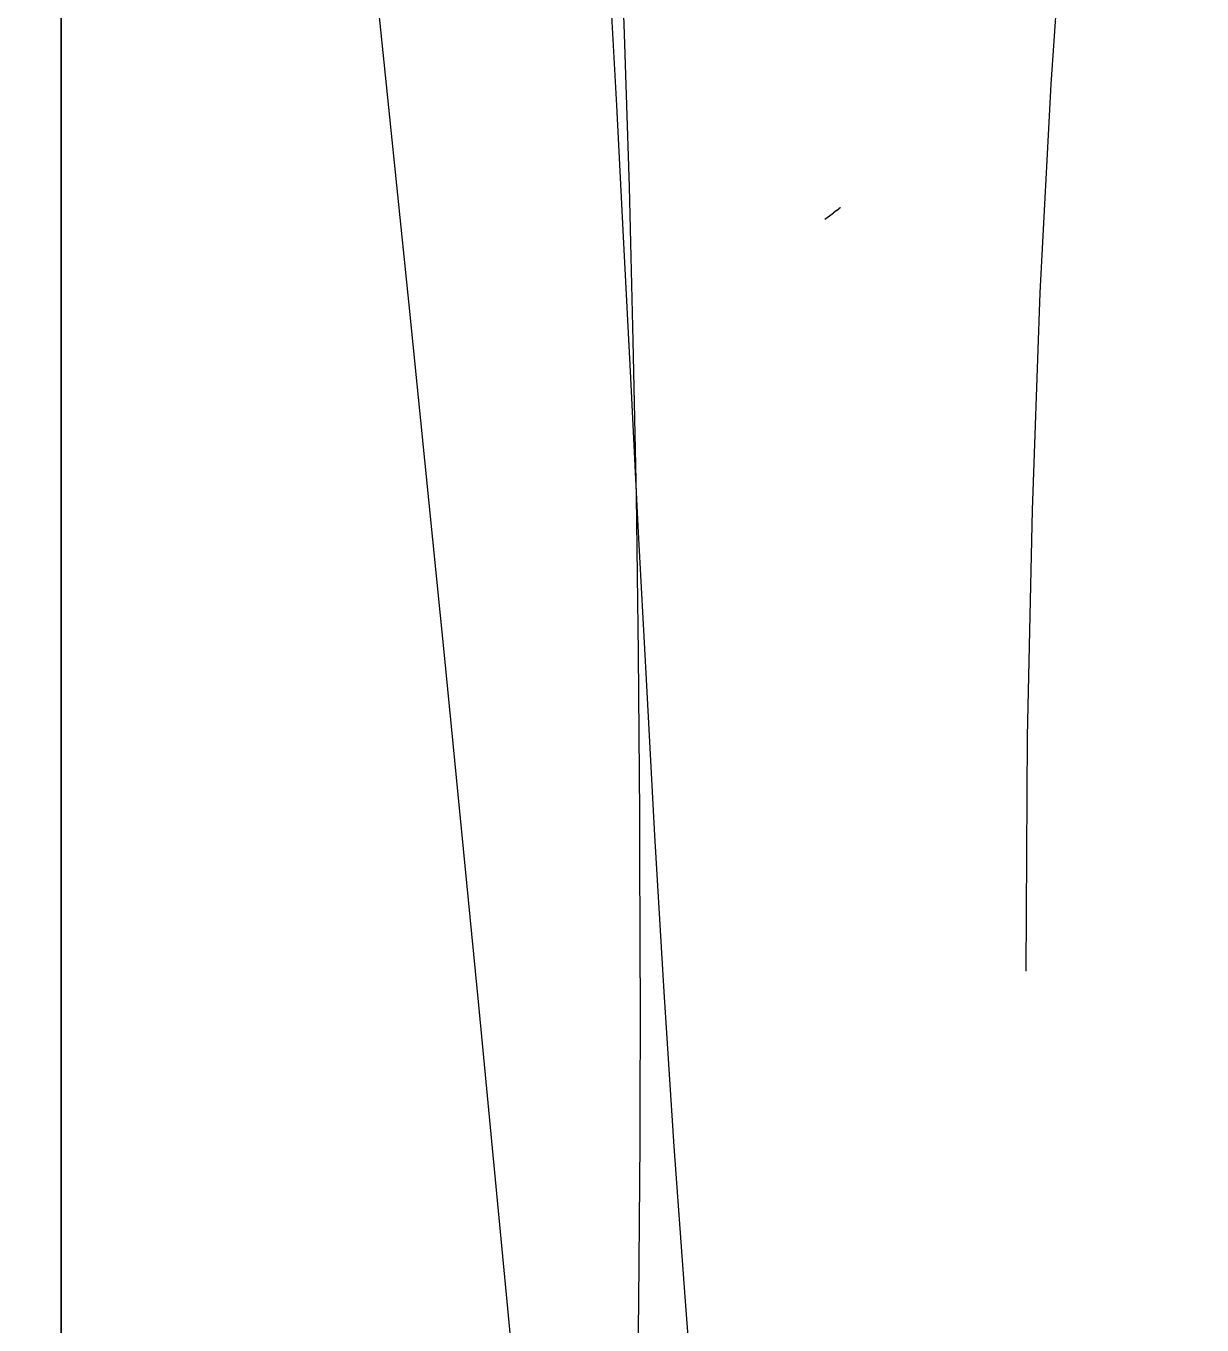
# Model space of a CAD drawing. Extents: x 11992 to 29481, y -6727 to 6811.
# Drawn here: x 24578.6 to 24652.6, y 3004.2 to 3085.9 of the extents above; entities that cross this region are included whole.
import ezdxf

# ---------------------------------------------------------------- set-up
doc = ezdxf.new("R2010")
doc.units = 0
doc.header["$MEASUREMENT"] = 0
doc.layers.get('0').update_dxf_attribs({"color": 8, "linetype": 'CONTINUOUS'})
doc.layers.add('zoylight 5回路', color=4, linetype='CONTINUOUS')

msp = doc.modelspace()

# ---------------------------------------------------------------- linework, layer by layer
for p, q in [((24616.248, 3085.456, -1636.428), (24615.878, 3095.093, -1636.428)), ((24643.123, 3082.283, -2436.428), (24644.012, 3094.87, -2436.428)), ((24615.332, 3088.453, -2436.428), (24615.742, 3080.939, -2436.428)), ((24580.771, 3085.334, -1506.049), (24580.771, 3086.967, -1506.074)), ((24580.771, 3086.815, -1980.066), (24580.771, 3083.133, -1987.438)), ((24580.771, 3085.501, -1526.943), (24580.771, 3086.405, -1526.651)), ((24580.771, 3086.398, -1515.87), (24580.771, 3085.474, -1516.022)), ((24580.771, 3086.397, -1526.658), (24580.771, 3085.494, -1526.951)), ((24580.771, 3084.598, -1527.242), (24580.771, 3085.501, -1526.943)), ((24580.771, 3085.494, -1526.951), (24580.771, 3084.591, -1527.249)), ((24580.771, 3085.474, -1516.022), (24580.771, 3084.549, -1516.18)), ((24580.771, 3083.701, -1506.034), (24580.771, 3085.334, -1506.049)), ((24616.556, 3075.817, -1636.428), (24616.248, 3085.456, -1636.428)), ((24580.771, 3083.695, -1527.547), (24580.771, 3084.598, -1527.242)), ((24580.771, 3084.591, -1527.249), (24580.771, 3083.688, -1527.555)), ((24580.771, 3084.549, -1516.18), (24580.771, 3083.623, -1516.344)), ((24580.771, 3082.067, -1506.028), (24580.771, 3083.701, -1506.034)), ((24580.771, 3082.793, -1527.858), (24580.771, 3083.695, -1527.547)), ((24580.771, 3083.688, -1527.555), (24580.771, 3082.785, -1527.866)), ((24580.771, 3083.623, -1516.344), (24580.771, 3082.696, -1516.513)), ((24580.771, 3083.133, -1987.438), (24580.771, 3079.505, -1994.832)), ((24580.771, 3081.89, -1528.176), (24580.771, 3082.793, -1527.858)), ((24580.771, 3082.785, -1527.866), (24580.771, 3081.882, -1528.183)), ((24580.771, 3082.696, -1516.513), (24580.771, 3081.767, -1516.687)), ((24580.771, 3080.434, -1506.032), (24580.771, 3082.067, -1506.028)), ((24580.771, 3080.987, -1528.5), (24580.771, 3081.89, -1528.176)), ((24580.771, 3081.882, -1528.183), (24580.771, 3080.98, -1528.508)), ((24580.771, 3081.767, -1516.687), (24580.771, 3080.838, -1516.868)), ((24642.432, 3069.146, -2436.428), (24643.123, 3082.283, -2436.428)), ((24580.771, 3080.085, -1528.831), (24580.771, 3080.987, -1528.5)), ((24580.771, 3080.98, -1528.508), (24580.771, 3080.078, -1528.838)), ((24615.742, 3080.939, -2436.428), (24616.169, 3072.672, -2436.428)), ((24580.771, 3080.838, -1516.868), (24580.771, 3079.907, -1517.053)), ((24580.771, 3078.801, -1506.047), (24580.771, 3080.434, -1506.032)), ((24580.771, 3079.183, -1529.167), (24580.771, 3080.085, -1528.831)), ((24580.771, 3080.078, -1528.838), (24580.771, 3079.176, -1529.175)), ((24580.771, 3079.907, -1517.053), (24580.771, 3078.976, -1517.245)), ((24580.771, 3079.505, -1994.832), (24580.771, 3075.923, -2002.242)), ((24580.771, 3078.282, -1529.511), (24580.771, 3079.183, -1529.167)), ((24580.771, 3079.176, -1529.175), (24580.771, 3078.275, -1529.519)), ((24580.771, 3078.976, -1517.245), (24580.771, 3078.044, -1517.442)), ((24580.771, 3077.168, -1506.072), (24580.771, 3078.801, -1506.047)), ((24580.771, 3077.381, -1529.86), (24580.771, 3078.282, -1529.511)), ((24580.771, 3078.275, -1529.519), (24580.771, 3077.374, -1529.868)), ((24580.771, 3078.044, -1517.442), (24580.771, 3077.112, -1517.644)), ((24580.771, 3076.481, -1530.216), (24580.771, 3077.381, -1529.86)), ((24580.771, 3077.374, -1529.868), (24580.771, 3076.474, -1530.225)), ((24580.771, 3075.536, -1506.107), (24580.771, 3077.168, -1506.072)), ((24580.771, 3077.112, -1517.644), (24580.771, 3076.179, -1517.853)), ((24580.771, 3075.581, -1530.579), (24580.771, 3076.481, -1530.216)), ((24580.771, 3076.474, -1530.225), (24580.771, 3075.574, -1530.587)), ((24580.771, 3076.179, -1517.853), (24580.771, 3075.245, -1518.066)), ((24580.771, 3075.923, -2002.242), (24580.771, 3072.378, -2009.662)), ((24580.771, 3074.683, -1530.948), (24580.771, 3075.581, -1530.579)), ((24580.771, 3075.574, -1530.587), (24580.771, 3074.675, -1530.956)), ((24580.771, 3073.905, -1506.153), (24580.771, 3075.536, -1506.107)), ((24580.771, 3075.245, -1518.066), (24580.771, 3074.31, -1518.286)), ((24616.806, 3066.13, -1636.428), (24616.556, 3075.817, -1636.428)), ((24580.771, 3073.785, -1531.323), (24580.771, 3074.683, -1530.948)), ((24580.771, 3074.675, -1530.956), (24580.771, 3073.777, -1531.331)), ((24629.61, 3074.327, -2434.303), (24629.747, 3074.43, -2434.595)), ((24629.83, 3074.491, -2434.97), (24629.747, 3074.43, -2434.595)), ((24629.858, 3074.511, -2435.428), (24629.83, 3074.491, -2434.97)), ((24629.858, 3074.511, -2436.428), (24629.858, 3074.511, -2435.428)), ((24580.771, 3074.31, -1518.286), (24580.771, 3073.375, -1518.511)), ((24580.771, 3074.259, -2428.528), (24580.771, 3074.254, -2428.417)), ((24580.771, 3027.588, -2436.329), (24580.771, 3074.254, -2436.329)), ((24580.771, 3074.254, -2436.329), (24580.771, 3027.588, -2436.329)), ((24580.771, 3027.588, -2428.529), (24580.771, 3074.254, -2428.529)), ((24580.771, 3074.254, -2428.529), (24580.771, 3027.588, -2428.529)), ((24580.771, 3074.254, -2436.329), (24580.771, 3074.254, -2428.529)), ((24580.771, 3074.25, -2428.342), (24580.771, 3074.201, -2428.045)), ((24580.771, 3074.08, -2436.527), (24580.771, 3074.054, -2436.529)), ((24580.771, 3074.054, -2436.529), (24580.771, 2514.462, -2436.529)), ((24580.771, 3072.274, -1506.21), (24580.771, 3073.905, -1506.153)), ((24580.771, 3072.888, -1531.704), (24580.771, 3073.785, -1531.323)), ((24580.771, 3073.777, -1531.331), (24580.771, 3072.88, -1531.713)), ((24580.773, 3074.254, -2436.354), (24580.773, 3074.255, -2436.329)), ((24580.773, 3074.25, -2436.378), (24580.773, 3074.254, -2436.354)), ((24580.773, 3074.254, -2428.529), (24580.773, 3074.237, -2428.258)), ((24580.773, 3074.242, -2436.401), (24580.773, 3074.25, -2436.378)), ((24580.773, 3074.232, -2436.423), (24580.773, 3074.242, -2436.401)), ((24580.773, 3074.237, -2428.258), (24580.773, 3074.185, -2427.999)), ((24580.773, 3074.22, -2436.443), (24580.773, 3074.232, -2436.423)), ((24580.773, 3074.206, -2436.462), (24580.773, 3074.22, -2436.443)), ((24580.773, 3074.189, -2436.478), (24580.773, 3074.206, -2436.462)), ((24580.773, 3074.199, -2428.037), (24580.773, 3074.16, -2427.901)), ((24580.773, 3074.17, -2436.493), (24580.773, 3074.189, -2436.478)), ((24580.773, 3074.185, -2427.999), (24580.773, 3074.101, -2427.753)), ((24580.773, 3074.15, -2436.505), (24580.773, 3074.17, -2436.493)), ((24580.773, 3074.16, -2427.901), (24580.773, 3074.113, -2427.772)), ((24580.773, 3074.128, -2436.515), (24580.773, 3074.15, -2436.505)), ((24580.773, 3074.105, -2436.523), (24580.773, 3074.128, -2436.515)), ((24580.773, 3074.113, -2427.772), (24580.773, 3074.06, -2427.647)), ((24580.773, 3074.08, -2436.527), (24580.773, 3074.105, -2436.523)), ((24580.773, 3074.101, -2427.753), (24580.773, 3073.987, -2427.523)), ((24580.773, 3074.06, -2427.647), (24580.773, 3073.998, -2427.529)), ((24580.773, 3073.998, -2427.529), (24580.773, 3073.929, -2427.416)), ((24580.773, 3073.987, -2427.523), (24580.773, 3073.845, -2427.31)), ((24580.773, 3073.929, -2427.416), (24580.773, 3073.853, -2427.309)), ((24580.773, 3073.853, -2427.309), (24580.773, 3073.769, -2427.207)), ((24580.773, 3073.845, -2427.31), (24580.773, 3073.678, -2427.118)), ((24580.773, 3073.769, -2427.207), (24580.773, 3073.678, -2427.111)), ((24580.773, 3073.678, -2427.111), (24580.773, 3073.579, -2427.021)), ((24580.773, 3073.678, -2427.118), (24580.773, 3073.488, -2426.949)), ((24580.773, 3073.579, -2427.021), (24580.773, 3073.473, -2426.937)), ((24628.866, 3073.776, -2433.928), (24629.169, 3074.001, -2433.97)), ((24629.169, 3074.001, -2433.97), (24629.417, 3074.184, -2434.095)), ((24629.61, 3074.327, -2434.303), (24629.417, 3074.184, -2434.095)), ((24580.771, 3073.375, -1518.511), (24580.771, 3072.439, -1518.742)), ((24580.771, 3073.238, -2426.784), (24580.771, 3073.002, -2426.671)), ((24580.771, 3072.994, -2426.668), (24580.771, 3072.756, -2426.591)), ((24580.771, 3071.992, -1532.092), (24580.771, 3072.888, -1531.704)), ((24580.771, 3072.88, -1531.713), (24580.771, 3071.984, -1532.101)), ((24580.771, 3072.742, -2426.588), (24580.771, 3072.509, -2426.545)), ((24580.773, 3073.488, -2426.949), (24580.773, 3073.277, -2426.805)), ((24580.773, 3073.473, -2426.937), (24580.773, 3073.36, -2426.858)), ((24580.773, 3073.36, -2426.858), (24580.773, 3073.24, -2426.786)), ((24580.773, 3073.277, -2426.805), (24580.773, 3073.047, -2426.689)), ((24580.773, 3073.047, -2426.689), (24580.773, 3072.802, -2426.602)), ((24580.773, 3072.802, -2426.602), (24580.773, 3072.543, -2426.548)), ((24580.771, 3072.496, -2426.543), (24580.771, 3072.261, -2426.529)), ((24580.771, 3072.439, -1518.742), (24580.771, 3071.502, -1518.979)), ((24580.771, 3072.378, -2009.662), (24580.771, 3068.853, -2017.105)), ((24580.771, 3070.644, -1506.277), (24580.771, 3072.274, -1506.21)), ((24580.771, 3072.261, -2426.529), (24580.771, 3070.06, -2426.529)), ((24580.771, 3054.741, -2426.45), (24580.771, 3072.255, -2426.529)), ((24580.771, 3025.923, -2426.529), (24580.771, 3072.255, -2426.529)), ((24580.771, 3072.255, -2426.529), (24580.771, 3025.923, -2426.529)), ((24580.771, 3070.203, -1532.887), (24580.771, 3071.992, -1532.092)), ((24580.771, 3071.984, -1532.101), (24580.771, 3070.195, -1532.896)), ((24580.773, 3072.543, -2426.548), (24580.773, 3072.273, -2426.529)), ((24580.773, 3072.266, -2426.529), (24580.773, 3072.265, -2426.529)), ((24616.169, 3072.672, -2436.428), (24616.62, 3063.798, -2436.428)), ((24580.771, 3071.502, -1518.979), (24580.771, 3070.565, -1519.221)), ((24580.771, 3069.9, -1506.312), (24580.771, 3070.644, -1506.277)), ((24580.771, 3070.565, -1519.221), (24580.771, 3069.628, -1519.469)), ((24580.771, 3068.418, -1533.707), (24580.771, 3070.203, -1532.887)), ((24580.771, 3070.195, -1532.896), (24580.771, 3068.412, -1533.716)), ((24580.771, 3069.156, -1506.349), (24580.771, 3069.9, -1506.312)), ((24580.771, 3069.628, -1519.469), (24580.771, 3068.69, -1519.723)), ((24580.771, 3068.412, -1506.388), (24580.771, 3069.156, -1506.349)), ((24580.771, 3068.853, -2017.105), (24580.771, 3065.345, -2024.558)), ((24580.771, 3068.69, -1519.723), (24580.771, 3067.752, -1519.982)), ((24641.938, 3055.459, -2436.428), (24642.432, 3069.146, -2436.428)), ((24580.771, 3066.639, -1534.552), (24580.771, 3068.418, -1533.707)), ((24580.771, 3067.668, -1506.43), (24580.771, 3068.412, -1506.388)), ((24580.771, 3068.412, -1533.716), (24580.771, 3066.633, -1534.562)), ((24580.771, 3067.752, -1519.982), (24580.771, 3066.813, -1520.248)), ((24580.771, 3066.925, -1506.474), (24580.771, 3067.668, -1506.43)), ((24580.771, 3066.181, -1506.52), (24580.771, 3066.925, -1506.474)), ((24580.771, 3066.813, -1520.248), (24580.771, 3065.875, -1520.519)), ((24580.771, 3064.865, -1535.423), (24580.771, 3066.639, -1534.552)), ((24580.771, 3066.633, -1534.562), (24580.771, 3064.86, -1535.433)), ((24580.771, 3065.438, -1506.569), (24580.771, 3066.181, -1506.52)), ((24580.771, 3065.875, -1520.519), (24580.771, 3064.937, -1520.795)), ((24580.771, 3064.694, -1506.62), (24580.771, 3065.438, -1506.569)), ((24616.998, 3056.352, -1636.428), (24616.806, 3066.13, -1636.428)), ((24580.771, 3065.345, -2024.558), (24580.771, 3061.848, -2032.017)), ((24580.771, 3064.937, -1520.795), (24580.771, 3063.998, -1521.078)), ((24580.771, 3063.098, -1536.318), (24580.771, 3064.865, -1535.423)), ((24580.771, 3064.86, -1535.433), (24580.771, 3063.092, -1536.328)), ((24580.771, 3063.951, -1506.674), (24580.771, 3064.694, -1506.62)), ((24580.771, 3063.998, -1521.078), (24580.771, 3063.061, -1521.366)), ((24580.771, 3063.208, -1506.73), (24580.771, 3063.951, -1506.674)), ((24616.62, 3063.798, -2436.428), (24617.097, 3054.461, -2436.428)), ((24580.771, 3062.465, -1506.789), (24580.771, 3063.208, -1506.73)), ((24580.771, 3061.337, -1537.239), (24580.771, 3063.098, -1536.318)), ((24580.771, 3063.092, -1536.328), (24580.771, 3061.332, -1537.249)), ((24580.771, 3063.061, -1521.366), (24580.771, 3062.123, -1521.66)), ((24580.771, 3061.722, -1506.85), (24580.771, 3062.465, -1506.789)), ((24580.771, 3062.123, -1521.66), (24580.771, 3061.185, -1521.959)), ((24580.771, 3061.848, -2032.017), (24580.771, 3058.353, -2039.479)), ((24580.771, 3061.007, -1506.912), (24580.771, 3061.722, -1506.85)), ((24580.771, 3059.583, -1538.184), (24580.771, 3061.337, -1537.239)), ((24580.771, 3061.332, -1537.249), (24580.771, 3059.578, -1538.195)), ((24580.771, 3061.185, -1521.959), (24580.771, 3060.248, -1522.265)), ((24580.771, 3060.291, -1506.976), (24580.771, 3061.007, -1506.912)), ((24580.771, 3059.576, -1507.042), (24580.771, 3060.291, -1506.976)), ((24580.771, 3060.248, -1522.265), (24580.771, 3059.31, -1522.576)), ((24580.771, 3057.837, -1539.154), (24580.771, 3059.583, -1538.184)), ((24580.771, 3059.578, -1538.195), (24580.771, 3057.832, -1539.165)), ((24580.771, 3058.86, -1507.111), (24580.771, 3059.576, -1507.042)), ((24580.771, 3059.31, -1522.576), (24580.771, 3058.373, -1522.893)), ((24580.771, 3058.145, -1507.182), (24580.771, 3058.86, -1507.111)), ((24580.771, 3058.373, -1522.893), (24580.771, 3057.436, -1523.216)), ((24580.771, 3058.353, -2039.479), (24580.771, 3054.856, -2046.939)), ((24580.771, 3057.43, -1507.256), (24580.771, 3058.145, -1507.182)), ((24580.771, 3056.099, -1540.148), (24580.771, 3057.837, -1539.154)), ((24580.771, 3057.832, -1539.165), (24580.771, 3056.093, -1540.16)), ((24580.771, 3057.436, -1523.216), (24580.771, 3056.5, -1523.545)), ((24580.771, 3056.716, -1507.332), (24580.771, 3057.43, -1507.256)), ((24580.771, 3056.001, -1507.411), (24580.771, 3056.716, -1507.332)), ((24580.771, 3056.5, -1523.545), (24580.771, 3054.628, -1524.22)), ((24580.771, 3054.369, -1541.167), (24580.771, 3056.099, -1540.148)), ((24580.771, 3056.093, -1540.16), (24580.771, 3054.364, -1541.179)), ((24580.771, 3055.288, -1507.492), (24580.771, 3056.001, -1507.411)), ((24617.135, 3046.438, -1636.428), (24616.998, 3056.352, -1636.428)), ((24580.771, 3054.574, -1507.576), (24580.771, 3055.288, -1507.492)), ((24580.771, 3054.856, -2046.939), (24580.771, 3051.347, -2054.396)), ((24641.642, 3041.222, -2436.428), (24641.938, 3055.459, -2436.428)), ((24580.771, 3037.547, -2426.213), (24580.771, 3054.741, -2426.45)), ((24580.771, 3054.628, -1524.22), (24580.771, 3052.759, -1524.919)), ((24580.771, 3053.861, -1507.662), (24580.771, 3054.574, -1507.576)), ((24580.771, 3052.649, -1542.21), (24580.771, 3054.369, -1541.167)), ((24580.771, 3054.364, -1541.179), (24580.771, 3052.643, -1542.223)), ((24617.097, 3054.461, -2436.428), (24617.606, 3044.808, -2436.428)), ((24580.771, 3053.148, -1507.751), (24580.771, 3053.861, -1507.662)), ((24580.771, 3051.816, -1507.924), (24580.771, 3053.148, -1507.751)), ((24580.771, 3052.759, -1524.919), (24580.771, 3050.894, -1525.641)), ((24580.771, 3050.937, -1543.277), (24580.771, 3052.649, -1542.21)), ((24580.771, 3052.643, -1542.223), (24580.771, 3050.931, -1543.291)), ((24580.771, 3050.487, -1508.106), (24580.771, 3051.816, -1507.924)), ((24580.771, 3051.347, -2054.396), (24580.771, 3047.822, -2061.844)), ((24580.771, 3050.086, -1543.82), (24580.771, 3050.937, -1543.277)), ((24580.771, 3050.931, -1543.291), (24580.771, 3050.08, -1543.834)), ((24580.771, 3050.894, -1525.641), (24580.771, 3049.032, -1526.386)), ((24580.771, 3049.16, -1508.297), (24580.771, 3050.487, -1508.106)), ((24580.771, 3049.236, -1544.369), (24580.771, 3050.086, -1543.82)), ((24580.771, 3050.08, -1543.834), (24580.771, 3049.231, -1544.383)), ((24580.771, 3048.389, -1544.924), (24580.771, 3049.236, -1544.369)), ((24580.771, 3049.231, -1544.383), (24580.771, 3048.384, -1544.937)), ((24580.771, 3047.835, -1508.498), (24580.771, 3049.16, -1508.297)), ((24580.771, 3049.032, -1526.386), (24580.771, 3047.173, -1527.154)), ((24580.771, 3047.545, -1545.484), (24580.771, 3048.389, -1544.924)), ((24580.771, 3048.384, -1544.937), (24580.771, 3047.541, -1545.498)), ((24580.771, 3046.513, -1508.708), (24580.771, 3047.835, -1508.498)), ((24580.771, 3047.822, -2061.844), (24580.771, 3044.272, -2069.28)), ((24580.771, 3046.704, -1546.051), (24580.771, 3047.545, -1545.484)), ((24580.771, 3047.541, -1545.498), (24580.771, 3046.7, -1546.064)), ((24580.771, 3047.173, -1527.154), (24580.771, 3045.319, -1527.946)), ((24580.771, 3045.865, -1546.623), (24580.771, 3046.704, -1546.051)), ((24580.771, 3046.7, -1546.064), (24580.771, 3045.861, -1546.636)), ((24580.771, 3045.192, -1508.928), (24580.771, 3046.513, -1508.708)), ((24580.771, 3045.029, -1547.201), (24580.771, 3045.865, -1546.623)), ((24580.771, 3045.861, -1546.636), (24580.771, 3045.026, -1547.214)), ((24617.217, 3036.341, -1636.428), (24617.135, 3046.438, -1636.428)), ((24580.771, 3045.319, -1527.946), (24580.771, 3043.47, -1528.761)), ((24580.771, 3043.874, -1509.157), (24580.771, 3045.192, -1508.928)), ((24580.771, 3044.196, -1547.785), (24580.771, 3045.029, -1547.201)), ((24580.771, 3045.026, -1547.214), (24580.771, 3044.194, -1547.798)), ((24580.771, 3044.272, -2069.28), (24580.771, 3040.691, -2076.7)), ((24580.771, 3043.366, -1548.375), (24580.771, 3044.196, -1547.785)), ((24580.771, 3044.194, -1547.798), (24580.771, 3043.364, -1548.387)), ((24617.606, 3044.808, -2436.428), (24618.15, 3034.984, -2436.428)), ((24580.771, 3042.559, -1509.397), (24580.771, 3043.874, -1509.157)), ((24580.771, 3043.47, -1528.761), (24580.771, 3041.626, -1529.6)), ((24580.771, 3042.539, -1548.97), (24580.771, 3043.366, -1548.375)), ((24580.771, 3043.364, -1548.387), (24580.771, 3042.537, -1548.983)), ((24580.771, 3041.245, -1509.646), (24580.771, 3042.559, -1509.397)), ((24580.771, 3041.715, -1549.571), (24580.771, 3042.539, -1548.97)), ((24580.771, 3042.537, -1548.983), (24580.771, 3041.713, -1549.584)), ((24580.771, 3040.895, -1550.177), (24580.771, 3041.715, -1549.571)), ((24580.771, 3041.713, -1549.584), (24580.771, 3040.893, -1550.191)), ((24580.771, 3041.626, -1529.6), (24580.771, 3039.788, -1530.463)), ((24580.771, 3039.934, -1509.905), (24580.771, 3041.245, -1509.646)), ((24580.771, 3040.077, -1550.79), (24580.771, 3040.895, -1550.177)), ((24580.771, 3040.893, -1550.191), (24580.771, 3040.075, -1550.803)), ((24641.543, 3026.436, -2436.428), (24641.642, 3041.222, -2436.428)), ((24580.771, 3040.691, -2076.7), (24580.771, 3037.073, -2084.101)), ((24580.771, 3039.263, -1551.408), (24580.771, 3040.077, -1550.79)), ((24580.771, 3040.075, -1550.803), (24580.771, 3039.26, -1551.421)), ((24580.771, 3038.625, -1510.175), (24580.771, 3039.934, -1509.905)), ((24580.771, 3039.788, -1530.463), (24580.771, 3037.956, -1531.348)), ((24580.771, 3038.452, -1552.031), (24580.771, 3039.263, -1551.408)), ((24580.771, 3039.26, -1551.421), (24580.771, 3038.449, -1552.045)), ((24580.771, 3037.318, -1510.455), (24580.771, 3038.625, -1510.175)), ((24580.771, 3037.644, -1552.66), (24580.771, 3038.452, -1552.031)), ((24580.771, 3038.449, -1552.045), (24580.771, 3037.642, -1552.674)), ((24580.771, 3037.956, -1531.348), (24580.771, 3036.131, -1532.258)), ((24580.771, 3036.84, -1553.295), (24580.771, 3037.644, -1552.66)), ((24580.771, 3037.642, -1552.674), (24580.771, 3036.837, -1553.309)), ((24580.771, 3020.711, -2425.776), (24580.771, 3037.547, -2426.213)), ((24580.771, 3036.161, -1510.712), (24580.771, 3037.318, -1510.455)), ((24580.771, 3037.073, -2084.101), (24580.771, 3033.409, -2091.48)), ((24580.771, 3036.039, -1553.936), (24580.771, 3036.84, -1553.295)), ((24580.771, 3036.837, -1553.309), (24580.771, 3036.036, -1553.95)), ((24580.771, 3035.006, -1510.977), (24580.771, 3036.161, -1510.712)), ((24580.771, 3036.131, -1532.258), (24580.771, 3034.312, -1533.191)), ((24580.771, 3035.242, -1554.582), (24580.771, 3036.039, -1553.936)), ((24580.771, 3036.036, -1553.95), (24580.771, 3035.239, -1554.596)), ((24617.247, 3026.019, -1636.428), (24617.217, 3036.341, -1636.428)), ((24580.771, 3034.447, -1555.233), (24580.771, 3035.242, -1554.582)), ((24580.771, 3035.239, -1554.596), (24580.771, 3034.445, -1555.248)), ((24580.771, 3033.853, -1511.25), (24580.771, 3035.006, -1510.977)), ((24580.771, 3033.657, -1555.89), (24580.771, 3034.447, -1555.233)), ((24580.771, 3034.445, -1555.248), (24580.771, 3033.655, -1555.905)), ((24580.771, 3034.312, -1533.191), (24580.771, 3033.406, -1533.667)), ((24618.15, 3034.984, -2436.428), (24618.734, 3025.133, -2436.428)), ((24580.771, 3032.703, -1511.532), (24580.771, 3033.853, -1511.25)), ((24580.771, 3032.87, -1556.552), (24580.771, 3033.657, -1555.89)), ((24580.771, 3033.655, -1555.905), (24580.771, 3032.868, -1556.567)), ((24580.771, 3033.409, -2091.48), (24580.771, 3029.694, -2098.832)), ((24580.771, 3033.406, -1533.667), (24580.771, 3032.502, -1534.148)), ((24580.771, 3032.086, -1557.22), (24580.771, 3032.87, -1556.552)), ((24580.771, 3032.868, -1556.567), (24580.771, 3032.084, -1557.235)), ((24580.771, 3031.556, -1511.822), (24580.771, 3032.703, -1511.532)), ((24580.771, 3032.502, -1534.148), (24580.771, 3031.601, -1534.635)), ((24580.771, 3031.307, -1557.893), (24580.771, 3032.086, -1557.22)), ((24580.771, 3032.084, -1557.235), (24580.771, 3031.305, -1557.908)), ((24580.771, 3031.601, -1534.635), (24580.771, 3030.701, -1535.129)), ((24580.771, 3030.411, -1512.121), (24580.771, 3031.556, -1511.822)), ((24580.771, 3030.531, -1558.572), (24580.771, 3031.307, -1557.893)), ((24580.771, 3031.305, -1557.908), (24580.771, 3030.529, -1558.586)), ((24580.771, 3030.701, -1535.129), (24580.771, 3029.804, -1535.628)), ((24580.771, 3029.76, -1559.255), (24580.771, 3030.531, -1558.572)), ((24580.771, 3030.529, -1558.586), (24580.771, 3029.758, -1559.27)), ((24580.771, 3029.269, -1512.429), (24580.771, 3030.411, -1512.121)), ((24580.771, 3029.804, -1535.628), (24580.771, 3028.908, -1536.132)), ((24580.771, 3028.992, -1559.944), (24580.771, 3029.76, -1559.255)), ((24580.771, 3029.758, -1559.27), (24580.771, 3028.99, -1559.959)), ((24580.771, 3029.694, -2098.832), (24580.771, 3028.612, -2100.945)), ((24580.771, 3028.13, -1512.745), (24580.771, 3029.269, -1512.429)), ((24580.771, 3028.228, -1560.639), (24580.771, 3028.992, -1559.944)), ((24580.771, 3028.99, -1559.959), (24580.771, 3028.226, -1560.654)), ((24580.771, 3028.908, -1536.132), (24580.771, 3028.016, -1536.644)), ((24580.771, 3028.612, -2100.945), (24580.771, 3027.526, -2103.056)), ((24580.771, 3027.468, -1561.338), (24580.771, 3028.228, -1560.639)), ((24580.771, 3028.226, -1560.654), (24580.771, 3027.466, -1561.353)), ((24580.771, 3026.993, -1513.069), (24580.771, 3028.13, -1512.745)), ((24580.771, 3028.016, -1536.644), (24580.771, 3027.125, -1537.16)), ((24580.771, 2980.922, -2436.329), (24580.771, 3027.588, -2436.329)), ((24580.771, 3027.588, -2436.329), (24580.771, 2980.922, -2436.329)), ((24580.771, 2980.922, -2428.529), (24580.771, 3027.588, -2428.529)), ((24580.771, 3027.588, -2428.529), (24580.771, 2980.922, -2428.529)), ((24580.771, 3027.526, -2103.056), (24580.771, 3026.435, -2105.164)), ((24580.771, 3026.712, -1562.043), (24580.771, 3027.468, -1561.338)), ((24580.771, 3027.466, -1561.353), (24580.771, 3026.71, -1562.058)), ((24580.771, 3027.125, -1537.16), (24580.771, 3026.237, -1537.683)), ((24580.771, 3025.86, -1513.403), (24580.771, 3026.993, -1513.069)), ((24580.771, 3025.96, -1562.752), (24580.771, 3026.712, -1562.043)), ((24580.771, 3026.71, -1562.058), (24580.771, 3025.958, -1562.768)), ((24580.771, 3026.435, -2105.164), (24580.771, 3025.338, -2107.27)), ((24580.771, 3026.237, -1537.683), (24580.771, 3025.352, -1538.212)), ((24580.771, 3025.212, -1563.467), (24580.771, 3025.96, -1562.752)), ((24580.771, 3025.958, -1562.768), (24580.771, 3025.21, -1563.483)), ((24580.771, 2979.59, -2426.529), (24580.771, 3025.923, -2426.529)), ((24580.771, 3025.923, -2426.529), (24580.771, 2979.59, -2426.529)), ((24580.771, 3024.729, -1513.746), (24580.771, 3025.86, -1513.403)), ((24580.771, 3025.352, -1538.212), (24580.771, 3024.469, -1538.747)), ((24580.771, 3025.338, -2107.27), (24580.771, 3024.235, -2109.373)), ((24617.247, 3026.019, -1636.428), (24617.217, 3015.697, -1636.428)), ((24580.771, 3024.468, -1564.187), (24580.771, 3025.212, -1563.467)), ((24580.771, 3025.21, -1563.483), (24580.771, 3024.466, -1564.203)), ((24580.771, 3023.602, -1514.098), (24580.771, 3024.729, -1513.746)), ((24618.734, 3025.133, -2436.428), (24619.364, 3015.401, -2436.428)), ((24580.771, 3024.469, -1538.747), (24580.771, 3023.588, -1539.288)), ((24580.771, 3023.729, -1564.912), (24580.771, 3024.468, -1564.187)), ((24580.771, 3024.466, -1564.203), (24580.771, 3023.726, -1564.929)), ((24580.771, 3024.235, -2109.373), (24580.771, 3023.128, -2111.473)), ((24580.771, 3022.993, -1565.642), (24580.771, 3023.729, -1564.912)), ((24580.771, 3023.726, -1564.929), (24580.771, 3022.991, -1565.659)), ((24580.771, 3022.61, -1514.415), (24580.771, 3023.602, -1514.098)), ((24580.771, 3023.588, -1539.288), (24580.771, 3022.711, -1539.835)), ((24580.771, 3023.128, -2111.473), (24580.771, 3022.014, -2113.569)), ((24580.771, 3022.262, -1566.377), (24580.771, 3022.993, -1565.642)), ((24580.771, 3022.991, -1565.659), (24580.771, 3022.26, -1566.394)), ((24580.771, 3022.711, -1539.835), (24580.771, 3021.836, -1540.388)), ((24580.771, 3021.622, -1514.74), (24580.771, 3022.61, -1514.415)), ((24580.771, 3021.535, -1567.117), (24580.771, 3022.262, -1566.377)), ((24580.771, 3022.26, -1566.394), (24580.771, 3021.534, -1567.134)), ((24580.771, 3022.014, -2113.569), (24580.771, 3020.894, -2115.663)), ((24580.771, 3021.836, -1540.388), (24580.771, 3020.964, -1540.947)), ((24580.771, 3020.636, -1515.071), (24580.771, 3021.622, -1514.74)), ((24580.771, 3020.813, -1567.862), (24580.771, 3021.535, -1567.117)), ((24580.771, 3021.534, -1567.134), (24580.771, 3020.812, -1567.879)), ((24580.771, 3020.964, -1540.947), (24580.771, 3020.095, -1541.511)), ((24580.771, 3020.894, -2115.663), (24580.771, 3019.768, -2117.753)), ((24580.771, 3020.095, -1568.612), (24580.771, 3020.813, -1567.862)), ((24580.771, 3020.812, -1567.879), (24580.771, 3020.094, -1568.629)), ((24580.771, 3004.27, -2425.096), (24580.771, 3020.711, -2425.776)), ((24580.771, 3019.654, -1515.409), (24580.771, 3020.636, -1515.071)), ((24580.771, 3019.381, -1569.367), (24580.771, 3020.095, -1568.612)), ((24580.771, 3020.095, -1541.511), (24580.771, 3019.229, -1542.082)), ((24580.771, 3020.094, -1568.629), (24580.771, 3019.38, -1569.383)), ((24580.771, 3019.768, -2117.753), (24580.771, 3018.635, -2119.84)), ((24580.771, 3018.675, -1515.754), (24580.771, 3019.654, -1515.409)), ((24580.771, 3018.672, -1570.126), (24580.771, 3019.381, -1569.367)), ((24580.771, 3019.38, -1569.383), (24580.771, 3018.671, -1570.143)), ((24580.771, 3019.229, -1542.082), (24580.771, 3018.367, -1542.659)), ((24580.771, 3017.699, -1516.107), (24580.771, 3018.675, -1515.754)), ((24580.771, 3017.967, -1570.891), (24580.771, 3018.672, -1570.126)), ((24580.771, 3018.671, -1570.143), (24580.771, 3017.967, -1570.907)), ((24580.771, 3018.635, -2119.84), (24580.771, 3017.497, -2121.923)), ((24580.771, 3018.367, -1542.659), (24580.771, 3017.507, -1543.242)), ((24580.771, 3017.267, -1571.66), (24580.771, 3017.967, -1570.891)), ((24580.771, 3017.967, -1570.907), (24580.771, 3017.267, -1571.676)), ((24580.771, 3016.726, -1516.466), (24580.771, 3017.699, -1516.107)), ((24580.771, 3017.507, -1543.242), (24580.771, 3016.651, -1543.83)), ((24580.771, 3017.497, -2121.923), (24580.771, 3016.352, -2124.003)), ((24580.771, 3016.572, -1572.433), (24580.771, 3017.267, -1571.66)), ((24580.771, 3017.267, -1571.676), (24580.771, 3016.572, -1572.45)), ((24580.771, 3015.757, -1516.832), (24580.771, 3016.726, -1516.466)), ((24580.771, 3016.651, -1543.83), (24580.771, 3015.798, -1544.425)), ((24580.771, 3015.881, -1573.212), (24580.771, 3016.572, -1572.433)), ((24580.771, 3016.572, -1572.45), (24580.771, 3015.881, -1573.229)), ((24580.771, 3016.352, -2124.003), (24580.771, 3013.494, -2129.126)), ((24580.771, 3015.194, -1573.995), (24580.771, 3015.881, -1573.212)), ((24580.771, 3015.881, -1573.229), (24580.771, 3015.194, -1574.012)), ((24580.771, 3015.798, -1544.425), (24580.771, 3014.948, -1545.026)), ((24580.771, 3014.79, -1517.206), (24580.771, 3015.757, -1516.832)), ((24617.217, 3015.697, -1636.428), (24617.135, 3005.6, -1636.428)), ((24580.771, 3014.513, -1574.782), (24580.771, 3015.194, -1573.995)), ((24580.771, 3015.194, -1574.012), (24580.771, 3014.513, -1574.799)), ((24580.771, 3014.948, -1545.026), (24580.771, 3014.101, -1545.633)), ((24580.771, 3013.827, -1517.587), (24580.771, 3014.79, -1517.206)), ((24619.364, 3015.401, -2436.428), (24620.042, 3005.934, -2436.428)), ((24580.771, 3013.836, -1575.574), (24580.771, 3014.513, -1574.782)), ((24580.771, 3014.513, -1574.799), (24580.771, 3013.836, -1575.592)), ((24580.771, 3014.101, -1545.633), (24580.771, 3013.258, -1546.245)), ((24580.771, 3013.164, -1576.371), (24580.771, 3013.836, -1575.574)), ((24580.771, 3013.836, -1575.592), (24580.771, 3013.165, -1576.389)), ((24580.771, 3012.867, -1517.975), (24580.771, 3013.827, -1517.587)), ((24580.771, 3013.494, -2129.126), (24580.771, 3010.593, -2134.224)), ((24580.771, 3013.258, -1546.245), (24580.771, 3012.419, -1546.864)), ((24580.771, 3013.165, -1576.389), (24580.771, 3012.497, -1577.19)), ((24580.771, 3012.497, -1577.172), (24580.771, 3013.164, -1576.371)), ((24580.771, 3011.91, -1518.371), (24580.771, 3012.867, -1517.975)), ((24580.771, 3011.835, -1577.977), (24580.771, 3012.497, -1577.172)), ((24580.771, 3012.497, -1577.19), (24580.771, 3011.835, -1577.996)), ((24580.771, 3012.419, -1546.864), (24580.771, 3011.583, -1547.489)), ((24580.771, 3011.052, -1518.733), (24580.771, 3011.91, -1518.371)), ((24580.771, 3011.178, -1578.788), (24580.771, 3011.835, -1577.977)), ((24580.771, 3011.835, -1577.996), (24580.771, 3011.178, -1578.806)), ((24580.771, 3011.583, -1547.489), (24580.771, 3010.751, -1548.12)), ((24580.771, 3010.525, -1579.602), (24580.771, 3011.178, -1578.788)), ((24580.771, 3011.178, -1578.806), (24580.771, 3010.526, -1579.62)), ((24580.771, 3010.197, -1519.101), (24580.771, 3011.052, -1518.733)), ((24580.771, 3010.751, -1548.12), (24580.771, 3009.923, -1548.756)), ((24580.771, 3010.593, -2134.224), (24580.771, 3007.648, -2139.296)), ((24580.771, 3010.526, -1579.62), (24580.771, 3009.879, -1580.439)), ((24580.771, 3009.878, -1580.421), (24580.771, 3010.525, -1579.602)), ((24580.771, 3009.345, -1519.475), (24580.771, 3010.197, -1519.101)), ((24580.771, 3009.923, -1548.756), (24580.771, 3009.099, -1549.399)), ((24580.771, 3009.879, -1580.439), (24580.771, 3009.237, -1581.261)), ((24580.771, 3009.235, -1581.244), (24580.771, 3009.878, -1580.421)), ((24580.771, 3008.495, -1519.855), (24580.771, 3009.345, -1519.475)), ((24580.771, 3009.237, -1581.261), (24580.771, 3008.599, -1582.089)), ((24580.771, 3008.598, -1582.071), (24580.771, 3009.235, -1581.244)), ((24580.771, 3009.099, -1549.399), (24580.771, 3008.28, -1550.048)), ((24580.771, 3008.599, -1582.089), (24580.771, 3007.967, -1582.92)), ((24580.771, 3007.965, -1582.902), (24580.771, 3008.598, -1582.071)), ((24580.771, 3007.649, -1520.241), (24580.771, 3008.495, -1519.855)), ((24580.771, 3008.28, -1550.048), (24580.771, 3007.463, -1550.702)), ((24580.771, 3007.967, -1582.92), (24580.771, 3007.34, -1583.755)), ((24580.771, 3007.338, -1583.738), (24580.771, 3007.965, -1582.902)), ((24580.771, 3006.806, -1520.633), (24580.771, 3007.649, -1520.241)), ((24580.771, 3007.648, -2139.296), (24580.771, 3004.656, -2144.339)), ((24580.771, 3007.463, -1550.702), (24580.771, 3006.652, -1551.363)), ((24580.771, 3007.34, -1583.755), (24580.771, 3006.717, -1584.595)), ((24580.771, 3006.715, -1584.577), (24580.771, 3007.338, -1583.738)), ((24580.771, 3005.966, -1521.031), (24580.771, 3006.806, -1520.633)), ((24580.771, 3006.717, -1584.595), (24580.771, 3006.1, -1585.439)), ((24580.771, 3006.098, -1585.421), (24580.771, 3006.715, -1584.577)), ((24580.771, 3006.652, -1551.363), (24580.771, 3005.844, -1552.029)), ((24580.771, 3006.1, -1585.439), (24580.771, 3005.488, -1586.286)), ((24580.771, 3005.486, -1586.268), (24580.771, 3006.098, -1585.421)), ((24580.771, 3005.13, -1521.435), (24580.771, 3005.966, -1521.031)), ((24580.771, 3005.844, -1552.029), (24580.771, 3005.04, -1552.702)), ((24620.042, 3005.934, -2436.428), (24620.774, 2996.875, -2436.428)), ((24580.771, 3005.488, -1586.286), (24580.771, 3004.881, -1587.138)), ((24580.771, 3004.879, -1587.119), (24580.771, 3005.486, -1586.268)), ((24580.771, 3004.296, -1521.845), (24580.771, 3005.13, -1521.435)), ((24580.771, 3005.04, -1552.702), (24580.771, 3004.241, -1553.381)), ((24580.771, 3004.881, -1587.138), (24580.771, 3004.279, -1587.993)), ((24580.771, 3004.277, -1587.975), (24580.771, 3004.879, -1587.119)), ((24617.135, 3005.6, -1636.428), (24616.998, 2995.686, -1636.428)), ((24580.771, 3004.656, -2144.339), (24580.771, 3001.615, -2149.353)), ((24580.771, 3003.466, -1522.261), (24580.771, 3004.296, -1521.845)), ((24580.771, 3004.279, -1587.993), (24580.771, 3003.682, -1588.853)), ((24580.771, 3003.68, -1588.834), (24580.771, 3004.277, -1587.975)), ((24580.771, 2988.263, -2424.133), (24580.771, 3004.27, -2425.096)), ((24580.771, 3004.241, -1553.381), (24580.771, 3003.446, -1554.066))]:
    msp.add_line(p, q)
at = {"layer": 'zoylight 5回路', "linetype": 'Continuous'}
msp.add_arc((14919.864, 2083.779), 9732.761, 346.7069053, 20.210333, dxfattribs=at)

doc.saveas('drawing.dxf')
